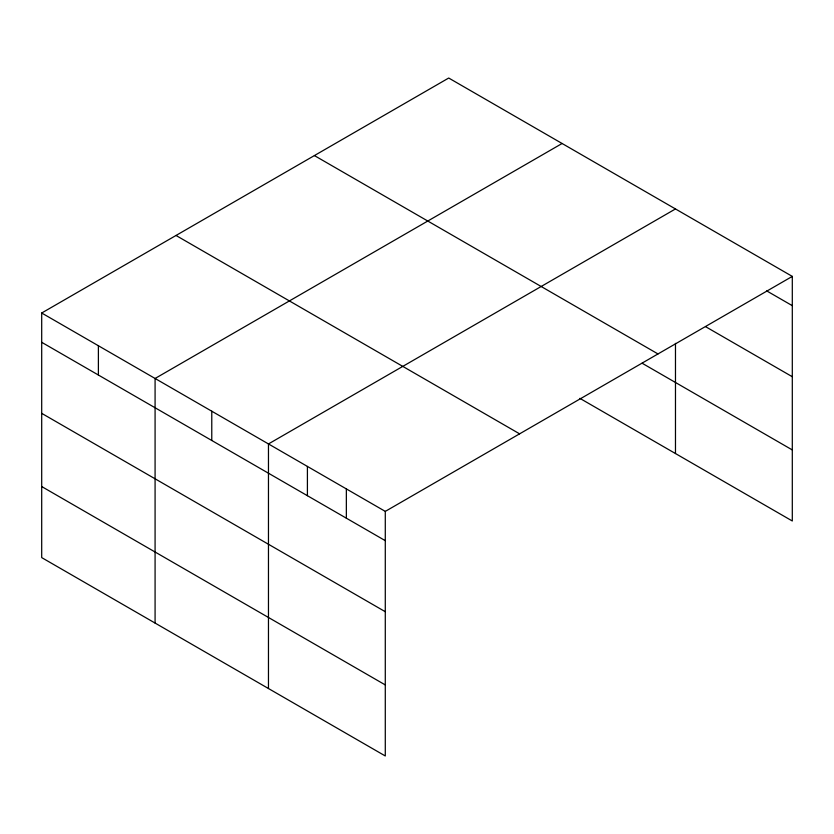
<?xml version="1.0" encoding="UTF-8"?>
<svg xmlns="http://www.w3.org/2000/svg" width="834" height="834" viewBox="0 0 834 834"><rect width="100%" height="100%" fill="white"/><g stroke="black" fill="none" stroke-linecap="round" stroke-linejoin="round"><path stroke-width="1.25" d="M41.7 313.011L385.287 511.388L385.287 755.969L41.7 557.602L41.7 313.011L448.713 78.031L792.3 276.398L792.3 520.989L579.88 398.35M562.095 143.49L155.082 378.48L155.082 623.061M675.477 208.948L268.465 443.938L268.465 688.53M385.287 511.388L792.3 276.398M766.707 290.899L792.3 305.671M705.522 326.626L792.3 376.728M314.397 155.572L657.984 353.939M642.128 363.228L792.3 449.933M176.016 235.469L519.603 433.836M41.7 342.294L385.287 540.661M41.7 413.341L385.287 611.708M41.7 486.545L385.287 684.923M675.477 343.358L675.477 453.54M346.35 488.901L346.35 518.175M307.412 466.425L307.412 495.698M211.773 411.204L211.773 440.488M98.391 345.745L98.391 375.019"/></g></svg>
